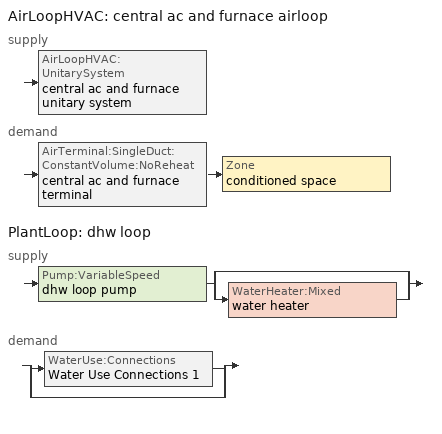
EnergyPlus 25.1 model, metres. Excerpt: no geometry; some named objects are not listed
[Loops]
AirLoopHVAC 'central ac and furnace airloop'
 supply: AirLoopHVAC:UnitarySystem 'central ac and furnace unitary system'
 demand: AirTerminal:SingleDuct:ConstantVolume:NoReheat 'central ac and furnace terminal' > Zone 'conditioned space'
PlantLoop 'dhw loop'
 supply: Pump:VariableSpeed 'dhw loop pump' > split
  | bypass
  | WaterHeater:Mixed 'water heater'
 demand: split
  | WaterUse:Connections 'Water Use Connections 1'
  | bypass
[AirLoopHVAC]
central ac and furnace airloop: Design return air flow fraction of supply air flow=1; Design supply air flow rate=0.456845
[AirLoopHVAC:UnitarySystem] Ancillary off cycle electric power=0; Ancillary on cycle electric power=0; Availability schedule=Always On Discrete; Control type=Load; Controlling zone or thermostat location=conditioned space; Dehumidification control type=None; Dx heating coil sizing ratio=1; Fan placement=BlowThrough; Heating supply air flow rate method=SupplyAirFlowRate; Latent load control=SensibleOnlyLoadControl; Maximum outdoor dry bulb temperature for supplemental heater operation=21; Maximum supply air temperature=48.8889; Minimum supply air temperature=2; No load supply air flow rate=0; No load supply air flow rate control set to low speed=Yes; No load supply air flow rate method=SupplyAirFlowRate; Use doas dx cooling coil=No
Name | Cooling coil | Cooling supply air flow rate | Cooling supply air flow rate method | Heating coil | Heating supply air flow rate | Supply air fan operating mode schedule | Supply fan
central ac and furnace unitary system | central ac and furnace clg coil | 0.23503 | SupplyAirFlowRate | central ac and furnace htg coil | 0.456845 | central ac and furnace auto fan schedule | central ac and furnace supply fan
unit heater unitary system |  |  | None | unit heater htg coil | 0.00141584 | unit heater auto fan schedule | unit heater supply fan
[AirTerminal:SingleDuct:ConstantVolume:NoReheat]
central ac and furnace terminal: Availability schedule=Always On Discrete; Maximum air flow rate=0.456845
[AvailabilityManager:Scheduled]
central ac and furnace airloop Availability Manager: Schedule=Always On Discrete
[Coil:Cooling:DX:SingleSpeed]
central ac and furnace clg coil: 2017 rated evaporator fan power per volume flow rate=773.3; 2023 rated evaporator fan power per volume flow rate=934.4; Availability schedule=Always On Discrete; Basin heater capacity=0; Basin heater setpoint temperature=2; Condenser type=AirCooled; Crankcase heater capacity=50; Energy input ratio function of flow fraction curve=Cool-EIR-fFF1; Energy input ratio function of temperature curve=Cool-EIR-fT1; Evaporative condenser air flow rate=Autosize; Evaporative condenser effectiveness=0.9; Evaporative condenser pump rated power consumption=Autosize; Gross rated cooling cop=3.501; Gross rated sensible heat ratio=0.759906; Gross rated total cooling capacity=4498.46; Latent capacity time constant=45; Maximum cycling rate=3; Maximum outdoor dry bulb temperature for crankcase heater operation=10; Minimum outdoor dry bulb temperature for compressor operation=-25; Nominal time for condensate removal to begin=1000; Part load fraction correlation curve=Cool-PLF-fPLR1; Rated air flow rate=0.231482; Ratio of initial moisture evaporation rate and steady state latent capacity=1.5; Total cooling capacity function of flow fraction curve=Cool-CAP-fFF1; Total cooling capacity function of temperature curve=Cool-CAP-fT1
[Coil:Heating:Fuel] Availability schedule=Always On Discrete; Fuel type=NaturalGas; Off cycle parasitic fuel load=0; On cycle parasitic electric load=0
Name | Burner efficiency | Nominal capacity
central ac and furnace htg coil | 0.9 | 15167
unit heater htg coil | 0.3 | 0.293071
[EnergyManagementSystem:Actuator]
Name | Actuated component control type | Actuated component type | Actuated component unique
fridge_schedule_act | Schedule Value | Schedule:Constant | fridge schedule
infil_flow_act | Air Exchange Flow Rate | Zone Infiltration | infil flow
mech_vent_house_fan_cfis_act | Electricity Rate | ElectricEquipment | mech vent house fan cfis
mech_vent_house_fan_latent_load_act | Power Level | OtherEquipment | mech vent house fan latent load
mech_vent_house_fan_sensible_load_act | Power Level | OtherEquipment | mech vent house fan sensible load
natural_vent_flow_act | Air Exchange Flow Rate | Zone Infiltration | natural vent flow
water_heater_ec_adj_act | Power Level | OtherEquipment | water heater energy adjustment1
whole_house_fan_act | Electricity Rate | ElectricEquipment | whole house fan
whole_house_fan_flow_act | Air Exchange Flow Rate | Zone Infiltration | whole house fan flow
whole_house_fan_mix_act | Air Exchange Flow Rate | ZoneMixing | whole house fan mix
[EnergyManagementSystem:GlobalVariable]
EnergyManagementSystem:GlobalVariable 1: central_ac_and_furnace_airloop_Fan_RTF
EnergyManagementSystem:GlobalVariable 2: infil_program_Qfan
EnergyManagementSystem:GlobalVariable 3: infil_program_Qinf
EnergyManagementSystem:GlobalVariable 4: natural_vent_program_Qnv
EnergyManagementSystem:GlobalVariable 5: natural_vent_program_Qwhf
[EnergyManagementSystem:InternalVariable]
central_ac_and_furnace_airloop_max_sup_fan_mfr: Internal data index key=central ac and furnace supply fan; Internal data type=Fan Maximum Mass Flow Rate
[EnergyManagementSystem:OutputVariable] Type of data in variable=Summed
Name | Ems program or subroutine | Ems variable | Units | Update frequency
Energy Management System Output Variable 1; Energy Management System Output Variable 45; loads_htg_tot_annual_outvar; loads_htg_tot_peakload_outvar | total_loads_program | loads_htg_tot | J | ZoneTimestep
Energy Management System Output Variable 2; Energy Management System Output Variable 46; loads_clg_tot_annual_outvar; loads_clg_tot_peakload_outvar | total_loads_program | loads_clg_tot | J | ZoneTimestep
Energy Management System Output Variable 3; htg_unmet_hours_annual_outvar | unmet_hours_program | htg_unmet_hours | hr | ZoneTimestep
Energy Management System Output Variable 4; clg_unmet_hours_annual_outvar | unmet_hours_program | clg_unmet_hours | hr | ZoneTimestep
Energy Management System Output Variable 5; loads_htg_roofs_annual_outvar | component_loads_program | loads_htg_roofs | J | ZoneTimestep
Energy Management System Output Variable 6; loads_htg_ceilings_annual_outvar | component_loads_program | loads_htg_ceilings | J | ZoneTimestep
Energy Management System Output Variable 7; loads_htg_walls_annual_outvar | component_loads_program | loads_htg_walls | J | ZoneTimestep
Energy Management System Output Variable 8; loads_htg_rim_joists_annual_outvar | component_loads_program | loads_htg_rim_joists | J | ZoneTimestep
Energy Management System Output Variable 9; loads_htg_foundation_walls_annual_outvar | component_loads_program | loads_htg_foundation_walls | J | ZoneTimestep
Energy Management System Output Variable 10; loads_htg_doors_annual_outvar | component_loads_program | loads_htg_doors | J | ZoneTimestep
Energy Management System Output Variable 11; loads_htg_windows_conduction_annual_outvar | component_loads_program | loads_htg_windows_conduction | J | ZoneTimestep
Energy Management System Output Variable 12; loads_htg_windows_solar_annual_outvar | component_loads_program | loads_htg_windows_solar | J | ZoneTimestep
Energy Management System Output Variable 13; loads_htg_skylights_conduction_annual_outvar | component_loads_program | loads_htg_skylights_conduction | J | ZoneTimestep
Energy Management System Output Variable 14; loads_htg_skylights_solar_annual_outvar | component_loads_program | loads_htg_skylights_solar | J | ZoneTimestep
Energy Management System Output Variable 15; loads_htg_floors_annual_outvar | component_loads_program | loads_htg_floors | J | ZoneTimestep
Energy Management System Output Variable 16; loads_htg_slabs_annual_outvar | component_loads_program | loads_htg_slabs | J | ZoneTimestep
Energy Management System Output Variable 17; loads_htg_internal_mass_annual_outvar | component_loads_program | loads_htg_internal_mass | J | ZoneTimestep
Energy Management System Output Variable 18; loads_htg_infil_annual_outvar | component_loads_program | loads_htg_infil | J | ZoneTimestep
Energy Management System Output Variable 19; loads_htg_natvent_annual_outvar | component_loads_program | loads_htg_natvent | J | ZoneTimestep
Energy Management System Output Variable 20; loads_htg_mechvent_annual_outvar | component_loads_program | loads_htg_mechvent | J | ZoneTimestep
Energy Management System Output Variable 21; loads_htg_whf_annual_outvar | component_loads_program | loads_htg_whf | J | ZoneTimestep
Energy Management System Output Variable 22; loads_htg_ducts_annual_outvar | component_loads_program | loads_htg_ducts | J | ZoneTimestep
Energy Management System Output Variable 23; loads_htg_intgains_annual_outvar | component_loads_program | loads_htg_intgains | J | ZoneTimestep
Energy Management System Output Variable 24; loads_htg_lighting_annual_outvar | component_loads_program | loads_htg_lighting | J | ZoneTimestep
Energy Management System Output Variable 25; loads_clg_roofs_annual_outvar | component_loads_program | loads_clg_roofs | J | ZoneTimestep
Energy Management System Output Variable 26; loads_clg_ceilings_annual_outvar | component_loads_program | loads_clg_ceilings | J | ZoneTimestep
Energy Management System Output Variable 27; loads_clg_walls_annual_outvar | component_loads_program | loads_clg_walls | J | ZoneTimestep
Energy Management System Output Variable 28; loads_clg_rim_joists_annual_outvar | component_loads_program | loads_clg_rim_joists | J | ZoneTimestep
Energy Management System Output Variable 29; loads_clg_foundation_walls_annual_outvar | component_loads_program | loads_clg_foundation_walls | J | ZoneTimestep
Energy Management System Output Variable 30; loads_clg_doors_annual_outvar | component_loads_program | loads_clg_doors | J | ZoneTimestep
Energy Management System Output Variable 31; loads_clg_windows_conduction_annual_outvar | component_loads_program | loads_clg_windows_conduction | J | ZoneTimestep
Energy Management System Output Variable 32; loads_clg_windows_solar_annual_outvar | component_loads_program | loads_clg_windows_solar | J | ZoneTimestep
Energy Management System Output Variable 33; loads_clg_skylights_conduction_annual_outvar | component_loads_program | loads_clg_skylights_conduction | J | ZoneTimestep
Energy Management System Output Variable 34; loads_clg_skylights_solar_annual_outvar | component_loads_program | loads_clg_skylights_solar | J | ZoneTimestep
Energy Management System Output Variable 35; loads_clg_floors_annual_outvar | component_loads_program | loads_clg_floors | J | ZoneTimestep
Energy Management System Output Variable 36; loads_clg_slabs_annual_outvar | component_loads_program | loads_clg_slabs | J | ZoneTimestep
Energy Management System Output Variable 37; loads_clg_internal_mass_annual_outvar | component_loads_program | loads_clg_internal_mass | J | ZoneTimestep
Energy Management System Output Variable 38; loads_clg_infil_annual_outvar | component_loads_program | loads_clg_infil | J | ZoneTimestep
Energy Management System Output Variable 39; loads_clg_natvent_annual_outvar | component_loads_program | loads_clg_natvent | J | ZoneTimestep
Energy Management System Output Variable 40; loads_clg_mechvent_annual_outvar | component_loads_program | loads_clg_mechvent | J | ZoneTimestep
Energy Management System Output Variable 41; loads_clg_whf_annual_outvar | component_loads_program | loads_clg_whf | J | ZoneTimestep
Energy Management System Output Variable 42; loads_clg_ducts_annual_outvar | component_loads_program | loads_clg_ducts | J | ZoneTimestep
Energy Management System Output Variable 43; loads_clg_intgains_annual_outvar | component_loads_program | loads_clg_intgains | J | ZoneTimestep
Energy Management System Output Variable 44; loads_clg_lighting_annual_outvar | component_loads_program | loads_clg_lighting | J | ZoneTimestep
central ac and furnace supply fan disaggregate clg | central_ac_and_furnace_supply_fan_disaggregate_program | central_ac_and_furnace_supply_fan_clg | J | SystemTimestep
central ac and furnace supply fan disaggregate htg primary | central_ac_and_furnace_supply_fan_disaggregate_program_1 | central_ac_and_furnace_supply_fan_primary_htg | J | SystemTimestep
unit heater supply fan disaggregate htg primary | unit_heater_supply_fan_disaggregate_program | unit_heater_supply_fan_primary_htg | J | SystemTimestep
[EnergyManagementSystem:Program]
central_ac_and_furnace_supply_fan_disaggregate_program: Set central_ac_and_furnace_supply_fan_clg = 0; If central_ac_and_furnace_clg_coil_s > 0; Set central_ac_and_furnace_supply_fan_clg = central_ac_and_furnace_supply_fan_s; EndIf
central_ac_and_furnace_supply_fan_disaggregate_program_1: Set central_ac_and_furnace_supply_fan_primary_htg = 0; If central_ac_and_furnace_htg_coil_s > 0; Set central_ac_and_furnace_supply_fan_primary_htg = central_ac_and_furnace_supply_fan_s_1; EndIf
component_loads_program: Set loads_htg_walls = 0; Set loads_htg_rim_joists = 0; Set loads_htg_foundation_walls = 0; Set loads_htg_floors = 0; Set loads_htg_slabs = 0; Set loads_htg_ceilings = 0; Set loads_htg_roofs = 0; Set loads_htg_windows_conduction = 0; Set loads_htg_windows_solar = 0; Set loads_htg_doors = 0; Set loads_htg_skylights_conduction = 0; Set loads_htg_skylights_solar = 0; Set loads_htg_internal_mass = 0; Set loads_htg_intgains = 0; Set loads_htg_lighting = 0; Set loads_htg_infil = 0; Set loads_htg_mechvent = 0; Set loads_htg_natvent = 0; Set loads_htg_whf = 0; Set loads_htg_ducts = 0; Set loads_clg_walls = 0; Set loads_clg_rim_joists = 0; Set loads_clg_foundation_walls = 0; Set loads_clg_floors = 0; Set loads_clg_slabs = 0; Set loads_clg_ceilings = 0; Set loads_clg_roofs = 0; Set loads_clg_windows_conduction = 0; Set loads_clg_windows_solar = 0; Set loads_clg_doors = 0; Set loads_clg_skylights_conduction = 0; Set loads_clg_skylights_solar = 0; Set loads_clg_internal_mass = 0; Set loads_clg_intgains = 0; Set loads_clg_lighting = 0; Set loads_clg_infil = 0; Set loads_clg_mechvent = 0; Set loads_clg_natvent = 0; Set loads_clg_whf = 0; Set loads_clg_ducts = 0; Set hr_walls = 0; Set hr_walls = hr_walls + s_conv_14 + s_ig_14 + s_sol_14 + s_lgt_14 + s_surf_14; Set hr_walls = hr_walls + s_conv_15 + s_ig_15 + s_sol_15 + s_lgt_15 + s_surf_15; Set hr_walls = hr_walls + s_conv_16 + s_ig_16 + s_sol_16 + s_lgt_16 + s_surf_16; Set hr_walls = hr_walls + s_conv_17 + s_ig_17 + s_sol_17 + s_lgt_17 + s_surf_17; Set hr_walls = hr_walls + s_conv_18 + s_ig_18 + s_sol_18 + s_lgt_18 + s_surf_18; Set hr_walls = hr_walls + s_conv_19 + s_ig_19 + s_sol_19 + s_lgt_19 + s_surf_19; Set hr_walls = hr_walls + s_conv_20 + s_ig_20 + s_sol_20 + s_lgt_20 + s_surf_20; Set hr_walls = hr_walls + s_conv_21 + s_ig_21 + s_sol_21 + s_lgt_21 + s_surf_21; Set hr_walls = hr_walls + s_conv_22 + s_ig_22 + s_sol_22 + s_lgt_22 + s_surf_22; Set hr_walls = hr_walls + s_conv_23 + s_ig_23 + s_sol_23 + s_lgt_23 + s_surf_23; Set hr_walls = hr_walls + s_conv_24 + s_ig_24 + s_sol_24 + s_lgt_24 + s_surf_24; Set hr_walls = hr_walls + s_conv_25 + s_ig_25 + s_sol_25 + s_lgt_25 + s_surf_25; Set hr_rim_joists = 0; Set hr_rim_joists = hr_rim_joists + s_conv_5 + s_ig_5 + s_sol_5 + s_lgt_5 + s_surf_5; Set hr_rim_joists = hr_rim_joists + s_conv_6 + s_ig_6 + s_sol_6 + s_lgt_6 + s_surf_6; Set hr_rim_joists = hr_rim_joists + s_conv_7 + s_ig_7 + s_sol_7 + s_lgt_7 + s_surf_7; Set hr_rim_joists = hr_rim_joists + s_conv_8 + s_ig_8 + s_sol_8 + s_lgt_8 + s_surf_8; Set hr_rim_joists = hr_rim_joists + s_conv_9 + s_ig_9 + s_sol_9 + s_lgt_9 + s_surf_9; Set hr_rim_joists = hr_rim_joists + s_conv_10 + s_ig_10 + s_sol_10 + s_lgt_10 + s_surf_10; Set hr_rim_joists = hr_rim_joists + s_conv_11 + s_ig_11 + s_sol_11 + s_lgt_11 + s_surf_11; Set hr_rim_joists = hr_rim_joists + s_conv_12 + s_ig_12 + s_sol_12 + s_lgt_12 + s_surf_12; Set hr_foundation_walls = 0; Set hr_foundation_walls = hr_foundation_walls + s_conv_2 + s_ig_2 + s_sol_2 + s_lgt_2 + s_surf_2; Set hr_floors = 0; Set hr_floors = hr_floors + s_conv + s_ig + s_sol + s_lgt + s_surf; Set hr_slabs = 0; Set hr_slabs = hr_slabs + s_conv_13 + s_ig_13 + s_sol_13 + s_lgt_13 + s_surf_13; Set hr_ceilings = 0; Set hr_ceilings = hr_ceilings + s_conv_1 + s_ig_1 + s_sol_1 + s_lgt_1 + s_surf_1; Set hr_roofs = 0; Set hr_windows_conduction = 0; Set hr_windows_conduction = hr_windows_conduction + ss_conv_2; Set hr_windows_conduction = hr_windows_conduction + ss_ig_2; Set hr_windows_conduction = hr_windows_conduction + ss_surf_2; Set hr_windows_conduction = hr_windows_conduction + ss_conv_3; Set hr_windows_conduction = hr_windows_conduction + ss_ig_3; Set hr_windows_conduction = hr_windows_conduction + ss_surf_3; Set hr_windows_conduction = hr_windows_conduction + ss_conv_4; Set hr_windows_conduction = hr_windows_conduction + ss_ig_4; Set hr_windows_conduction = hr_windows_conduction + ss_surf_4; Set hr_windows_conduction = hr_windows_conduction + ss_conv_5; Set hr_windows_conduction = hr_windows_conduction + ss_ig_5; Set hr_windows_conduction = hr_windows_conduction + ss_surf_5; Set hr_windows_conduction = hr_windows_conduction + ss_conv_6; Set hr_windows_conduction = hr_windows_conduction + ss_ig_6; Set hr_windows_conduction = hr_windows_conduction + ss_surf_6; Set hr_windows_conduction = hr_windows_conduction + ss_conv_7; Set hr_windows_conduction = hr_windows_conduction + ss_ig_7; Set hr_windows_conduction = hr_windows_conduction + ss_surf_7; Set hr_windows_conduction = hr_windows_conduction + ss_conv_8; Set hr_windows_conduction = hr_windows_conduction + ss_ig_8; Set hr_windows_conduction = hr_windows_conduction + ss_surf_8; Set hr_windows_conduction = hr_windows_conduction + ss_conv_9; Set hr_windows_conduction = hr_windows_conduction + ss_ig_9; Set hr_windows_conduction = hr_windows_conduction + ss_surf_9; Set hr_windows_conduction = hr_windows_conduction + ss_conv_10; Set hr_windows_conduction = hr_windows_conduction + ss_ig_10; Set hr_windows_conduction = hr_windows_conduction + ss_surf_10; Set hr_windows_conduction = hr_windows_conduction + ss_conv_11; Set hr_windows_conduction = hr_windows_conduction + ss_ig_11; Set hr_windows_conduction = hr_windows_conduction + ss_surf_11; Set hr_windows_conduction = hr_windows_conduction + ss_conv_12; Set hr_windows_conduction = hr_windows_conduction + ss_ig_12; Set hr_windows_conduction = hr_windows_conduction + ss_surf_12; Set hr_windows_solar = 0; Set hr_windows_solar = hr_windows_solar - ss_trans_in * ZoneTimestep * 3600 + ss_back_out * ZoneTimestep * 3600 + ss_trans_out * ZoneTimestep * 3600; Set hr_windows_solar = hr_windows_solar - ss_trans_in_1 * ZoneTimestep * 3600 + ss_back_out_1 * ZoneTimestep * 3600 + ss_trans_out_1 * ZoneTimestep * 3600; Set hr_windows_solar = hr_windows_solar - ss_trans_in_2 * ZoneTimestep * 3600 + ss_back_out_2 * ZoneTimestep * 3600 + ss_trans_out_2 * ZoneTimestep * 3600; Set hr_windows_solar = hr_windows_solar - ss_trans_in_3 * ZoneTimestep * 3600 + ss_back_out_3 * ZoneTimestep * 3600 + ss_trans_out_3 * ZoneTimestep * 3600; Set hr_windows_solar = hr_windows_solar - ss_trans_in_4 * ZoneTimestep * 3600 + ss_back_out_4 * ZoneTimestep * 3600 + ss_trans_out_4 * ZoneTimestep * 3600; Set hr_windows_solar = hr_windows_solar - ss_trans_in_5 * ZoneTimestep * 3600 + ss_back_out_5 * ZoneTimestep * 3600 + ss_trans_out_5 * ZoneTimestep * 3600; Set hr_windows_solar = hr_windows_solar - ss_trans_in_6 * ZoneTimestep * 3600 + ss_back_out_6 * ZoneTimestep * 3600 + ss_trans_out_6 * ZoneTimestep * 3600; Set hr_windows_solar = hr_windows_solar - ss_trans_in_7 * ZoneTimestep * 3600 + ss_back_out_7 * ZoneTimestep * 3600 + ss_trans_out_7 * ZoneTimestep * 3600; Set hr_windows_solar = hr_windows_solar - ss_trans_in_8 * ZoneTimestep * 3600 + ss_back_out_8 * ZoneTimestep * 3600 + ss_trans_out_8 * ZoneTimestep * 3600; Set hr_windows_solar = hr_windows_solar - ss_trans_in_9 * ZoneTimestep * 3600 + ss_back_out_9 * ZoneTimestep * 3600 + ss_trans_out_9 * ZoneTimestep * 3600; Set hr_windows_solar = hr_windows_solar - ss_trans_in_10 * ZoneTimestep * 3600 + ss_back_out_10 * ZoneTimestep * 3600 + ss_trans_out_10 * ZoneTimestep * 3600; Set hr_doors = 0; Set hr_doors = hr_doors + ss_sol; Set hr_doors = hr_doors + ss_lgt; Set hr_doors = hr_doors + ss_conv; Set hr_doors = hr_doors + ss_ig; Set hr_doors = hr_doors + ss_surf; Set hr_doors = hr_doors + ss_sol_1; Set hr_doors = hr_doors + ss_lgt_1; Set hr_doors = hr_doors + ss_conv_1; Set hr_doors = hr_doors + ss_ig_1; Set hr_doors = hr_doors + ss_surf_1; Set hr_skylights_conduction = 0; Set hr_skylights_solar = 0; Set hr_internal_mass = 0; Set hr_internal_mass = hr_internal_mass + s_conv_3 + s_ig_3 + s_sol_3 + s_lgt_3 + s_surf_3; Set hr_internal_mass = hr_internal_mass + s_conv_4 + s_ig_4 + s_sol_4 + s_lgt_4 + s_surf_4; Set hr_internal_mass = hr_internal_mass + im_conv + im_ig + im_sol + im_lgt + im_surf; Set hr_internal_mass = hr_internal_mass + im_conv_1 + im_ig_1 + im_sol_1 + im_lgt_1 + im_surf_1; Set hr_intgains = 0; Set hr_intgains = hr_intgains - ig_ee_conv - ig_ee_rad - ig_ee_conv_1 - ig_ee_rad_1 - ig_ee_conv_2 - ig_ee_rad_2 - ig_ee_conv_3 - ig_ee_rad_3 - ig_ee_conv_4 - ig_ee_rad_4 - ig_ee_conv_5 - ig_ee_rad_5 - ig_ee_conv_6 - ig_ee_rad_6 - ig_oe_conv - ig_oe_rad - ig_oe_conv_1 - ig_oe_rad_1 - ig_oe_conv_2 - ig_oe_rad_2 - ig_oe_conv_3 - ig_oe_rad_3 - ig_oe_conv_4 - ig_oe_rad_4 - ig_ppl_conv - ig_ppl_rad; Set hr_lighting = 0; Set hr_lighting = hr_lighting - ig_lgt_conv - ig_lgt_rad - ig_lgt_vis; Set hr_infil = 0; Set hr_infil = hr_infil - airflow_gain + airflow_loss; Set hr_natvent = 0; Set hr_natvent = hr_natvent - airflow_gain_1 + airflow_loss_1; Set hr_whf = 0; Set hr_whf = hr_whf - airflow_gain_2 + airflow_loss_2; Set hr_mechvent = 0; Set hr_mechvent = hr_mechvent - mv_conv - mv_rad - mv_conv_1 - mv_rad_1 - mv_conv_2 - mv_rad_2 - mv_conv_3 - mv_rad_3 - mv_conv_4 - mv_rad_4 - mv_conv_5 - mv_rad_5 - mv_conv_6 - mv_rad_6 - mv_conv_7 - mv_rad_7; Set hr_ducts = 0; Set hr_intgains = hr_intgains + dhw_loss * (0.64*(1-dhw_rtf) + 1.0*dhw_rtf); Set htg_mode = 0; Set clg_mode = 0; If (htg_load_cond > 0); Set htg_mode = 1.0; ElseIf (clg_load_cond > 0); Set clg_mode = 1.0; Else; Set htg_season = 0; Set clg_season = 0; If ((DayOfYear >= 1) && (DayOfYear <= 365)); Set clg_season = 1; EndIf; If ((DayOfYear >= 1) && (DayOfYear <= 365)); Set htg_season = 1; EndIf; If ((airflow_gain_1 <> 0) || (airflow_loss_1 <> 0)) && (clg_season == 1); Set clg_mode = 1.0; ElseIf ((airflow_gain_2 <> 0) || (airflow_loss_2 <> 0)) && (clg_season == 1); Set clg_mode = 1.0; Else; Set Tmid_setpoint = (htg_sp_s_1 + clg_sp_s_1) / 2; If (tin_s_1 > Tmid_setpoint) && (clg_season == 1); Set clg_mode = 1.0; ElseIf (tin_s_1 < Tmid_setpoint) && (htg_season == 1); Set htg_mode = 1.0; EndIf; EndIf; EndIf; Set loads_htg_walls = loads_htg_walls + (hr_walls * htg_mode * 1); Set loads_htg_rim_joists = loads_htg_rim_joists + (hr_rim_joists * htg_mode * 1); Set loads_htg_foundation_walls = loads_htg_foundation_walls + (hr_foundation_walls * htg_mode * 1); Set loads_htg_floors = loads_htg_floors + (hr_floors * htg_mode * 1); Set loads_htg_slabs = loads_htg_slabs + (hr_slabs * htg_mode * 1); Set loads_htg_ceilings = loads_htg_ceilings + (hr_ceilings * htg_mode * 1); Set loads_htg_roofs = loads_htg_roofs + (hr_roofs * htg_mode * 1); Set loads_htg_windows_conduction = loads_htg_windows_conduction + (hr_windows_conduction * htg_mode * 1); Set loads_htg_windows_solar = loads_htg_windows_solar + (hr_windows_solar * htg_mode * 1); Set loads_htg_doors = loads_htg_doors + (hr_doors * htg_mode * 1); Set loads_htg_skylights_conduction = loads_htg_skylights_conduction + (hr_skylights_conduction * htg_mode * 1); Set loads_htg_skylights_solar = loads_htg_skylights_solar + (hr_skylights_solar * htg_mode * 1); Set loads_htg_internal_mass = loads_htg_internal_mass + (hr_internal_mass * htg_mode * 1); Set loads_htg_intgains = loads_htg_intgains + (hr_intgains * htg_mode * 1); Set loads_htg_lighting = loads_htg_lighting + (hr_lighting * htg_mode * 1); Set loads_htg_infil = loads_htg_infil + (hr_infil * htg_mode * 1); Set loads_htg_mechvent = loads_htg_mechvent + (hr_mechvent * htg_mode * 1); Set loads_htg_natvent = loads_htg_natvent + (hr_natvent * htg_mode * 1); Set loads_htg_whf = loads_htg_whf + (hr_whf * htg_mode * 1); Set loads_htg_ducts = loads_htg_ducts + (hr_ducts * htg_mode * 1); Set loads_clg_walls = loads_clg_walls + (-hr_walls * clg_mode * 1); Set loads_clg_rim_joists = loads_clg_rim_joists + (-hr_rim_joists * clg_mode * 1); Set loads_clg_foundation_walls = loads_clg_foundation_walls + (-hr_foundation_walls * clg_mode * 1); Set loads_clg_floors = loads_clg_floors + (-hr_floors * clg_mode * 1); Set loads_clg_slabs = loads_clg_slabs + (-hr_slabs * clg_mode * 1); Set loads_clg_ceilings = loads_clg_ceilings + (-hr_ceilings * clg_mode * 1); Set loads_clg_roofs = loads_clg_roofs + (-hr_roofs * clg_mode * 1); Set loads_clg_windows_conduction = loads_clg_windows_conduction + (-hr_windows_conduction * clg_mode * 1); Set loads_clg_windows_solar = loads_clg_windows_solar + (-hr_windows_solar * clg_mode * 1); Set loads_clg_doors = loads_clg_doors + (-hr_doors * clg_mode * 1); Set loads_clg_skylights_conduction = loads_clg_skylights_conduction + (-hr_skylights_conduction * clg_mode * 1); Set loads_clg_skylights_solar = loads_clg_skylights_solar + (-hr_skylights_solar * clg_mode * 1); Set loads_clg_internal_mass = loads_clg_internal_mass + (-hr_internal_mass * clg_mode * 1); Set loads_clg_intgains = loads_clg_intgains + (-hr_intgains * clg_mode * 1); Set loads_clg_lighting = loads_clg_lighting + (-hr_lighting * clg_mode * 1); Set loads_clg_infil = loads_clg_infil + (-hr_infil * clg_mode * 1); Set loads_clg_mechvent = loads_clg_mechvent + (-hr_mechvent * clg_mode * 1); Set loads_clg_natvent = loads_clg_natvent + (-hr_natvent * clg_mode * 1); Set loads_clg_whf = loads_clg_whf + (-hr_whf * clg_mode * 1); Set loads_clg_ducts = loads_clg_ducts + (-hr_ducts * clg_mode * 1)
fridge_schedule_program: Set Tin = fridge_tin_s*(9.0/5.0)+32.0; Set fridge_schedule_act = 0; If (Hour == 0); Set fridge_schedule_act = (-0.487+0.019*Tin); ElseIf (Hour == 1); Set fridge_schedule_act = (-0.34+0.016*Tin); ElseIf (Hour == 2); Set fridge_schedule_act = (-0.37+0.017*Tin); ElseIf (Hour == 3); Set fridge_schedule_act = (-0.361+0.016*Tin); ElseIf (Hour == 4); Set fridge_schedule_act = (-0.515+0.018*Tin); ElseIf (Hour == 5); Set fridge_schedule_act = (-0.684+0.021*Tin); ElseIf (Hour == 6); Set fridge_schedule_act = (-0.471+0.019*Tin); ElseIf (Hour == 7); Set fridge_schedule_act = (-0.159+0.015*Tin); ElseIf (Hour == 8); Set fridge_schedule_act = (-0.079+0.015*Tin); ElseIf (Hour == 9); Set fridge_schedule_act = (-0.417+0.019*Tin); ElseIf (Hour == 10); Set fridge_schedule_act = (-0.411+0.018*Tin); ElseIf (Hour == 11); Set fridge_schedule_act = (-0.386+0.018*Tin); ElseIf (Hour == 12); Set fridge_schedule_act = (-0.24+0.016*Tin); ElseIf (Hour == 13); Set fridge_schedule_act = (-0.314+0.017*Tin); ElseIf (Hour == 14); Set fridge_schedule_act = (-0.16+0.015*Tin); ElseIf (Hour == 15); Set fridge_schedule_act = (-0.121+0.015*Tin); ElseIf (Hour == 16); Set fridge_schedule_act = (-0.469+0.02*Tin); ElseIf (Hour == 17); Set fridge_schedule_act = (-0.412+0.02*Tin); ElseIf (Hour == 18); Set fridge_schedule_act = (-0.091+0.017*Tin); ElseIf (Hour == 19); Set fridge_schedule_act = (0.077+0.014*Tin); ElseIf (Hour == 20); Set fridge_schedule_act = (-0.118+0.016*Tin); ElseIf (Hour == 21); Set fridge_schedule_act = (-0.247+0.017*Tin); ElseIf (Hour == 22); Set fridge_schedule_act = (-0.445+0.019*Tin); ElseIf (Hour == 23); Set fridge_schedule_act = (-0.544+0.02*Tin); EndIf
infil_program: Set p_m = 0.14; Set p_s = 0.22; Set s_m = 270; Set s_s = 370; Set z_m = 9.99744; Set z_s = 5.616846586225272; Set f_t = (((s_m/z_m)^p_m)*((z_s/s_s)^p_s)); Set Tdiff = tin_s-tout_s; Set dT = @Abs Tdiff; Set c = 0.0744; Set Cs = 0.1031; Set Cw = 0.1482; Set n = 0.65; Set sft = (f_t*0.54); Set temp1 = ((c*Cw)*((sft*site_vw_s)^(2*n)))^2; Set Qinf = (((c*Cs*(dT^n))^2)+temp1)^0.5; Set Qinf = (@Max Qinf 0); Set mech_vent_house_fan_sensible_load_act = 0.0; Set mech_vent_house_fan_latent_load_act = 0.0; Set OASupInPb = out_pb_s; Set OASupInTemp = tout_s; Set OASupInW = out_wt_s; Set OASupRho = (@RhoAirFnPbTdbW OASupInPb OASupInTemp OASupInW); Set OASupCp = (@CpAirFnW OASupInW); Set OASupInEnth = (@HFnTdbW OASupInTemp OASupInW); Set ZoneTemp = tin_s; Set ZoneW = win_s; Set ZoneCp = (@CpAirFnW ZoneW); Set ZoneAirEnth = (@HFnTdbW ZoneTemp ZoneW); Set mech_vent_house_fan_cfis_act = 0.0; Set QWHV_cfis_sup = 0.0; Set QWHV_cfis_suppl_sup = 0.0; Set QWHV_cfis_suppl_exh = 0.0; Set Qrange = 0; Set Qrange = Qrange + 0.075 * mech_vent_range_fan_0_sch_s; Set Qbath = 0; Set Qbath = Qbath + 0.066 * mech_vent_bath_fan_0_sch_s; Set Qbath = Qbath + 0.066 * mech_vent_bath_fan_1_sch_s; Set Qbath = Qbath + 0.066 * mech_vent_bath_fan_2_sch_s; Set Qdryer = 0; Set Qdryer = Qdryer + 0.00308 * clothes_dryer_exhaust_0_sch_s; Set QWHV_sup = 0.0; Set QWHV_exh = 0.0; Set Qsupply = QWHV_sup + QWHV_cfis_sup + QWHV_cfis_suppl_sup; Set Qexhaust = Qrange + Qbath + Qdryer + QWHV_exh + QWHV_cfis_suppl_exh; Set Qfan = (@Max Qexhaust Qsupply); Set Qducts = 0; If Qducts < 0; Set Qsupply = Qsupply - Qducts; Else; Set Qexhaust = Qexhaust + Qducts; EndIf; Set Qfan_with_ducts = (@Max Qexhaust Qsupply); Set Qimb = (@Abs (Qsupply - Qexhaust)); If Qinf + Qimb > 0; Set Qtot = Qfan_with_ducts + (Qinf^2) / (Qinf + Qimb); Else; Set Qtot = Qfan_with_ducts; EndIf; Set Qinf_adj = Qtot - Qfan; Set infil_flow_act = Qinf_adj; Set infil_program_Qinf = Qinf_adj; Set infil_program_Qfan = Qfan; Set Qload = Qfan; Set Effectiveness_Sens = 0.0; Set Effectiveness_Lat = 0.0; Set Fan_MFR = Qload * OASupRho; Set ZoneInEnth = OASupInEnth; Set ZoneInTemp = OASupInTemp; Set FanTotalToCond = Fan_MFR * (ZoneInEnth - ZoneAirEnth); Set FanSensToCond = Fan_MFR * ZoneCp * (ZoneInTemp - ZoneTemp); Set FanLatToCond = FanTotalToCond - FanSensToCond; Set mech_vent_house_fan_sensible_load_act = mech_vent_house_fan_sensible_load_act + FanSensToCond; Set mech_vent_house_fan_latent_load_act = mech_vent_house_fan_latent_load_act + FanLatToCond
natural_vent_program: Set Tin = tin_s; Set Tout = tout_s; Set Wout = out_wt_s; Set Pbar = out_pb_s; Set Phiout = (@RhFnTdbWPb Tout Wout Pbar); Set MaxHR = 0.0115; Set Tnvsp = (htg_sp_s + clg_sp_s) / 2; Set NVavail = natural_vent_s; Set ClgSsnAvail = cool_season; Set Qnv = 0; Set Qwhf = 0; Set whole_house_fan_mix_act = 0; Set whole_house_fan_act = 0; If ((Wout < MaxHR) && (Tin > Tout) && (Tin > Tnvsp) && (ClgSsnAvail > 0)); Set WHF_Flow = 0; Set Adj = (Tin-Tnvsp)/(Tin-Tout); Set Adj = (@Min Adj 1); Set Adj = (@Max Adj 0); If (WHF_Flow > 0); Set Qwhf = WHF_Flow*Adj; Set whole_house_fan_mix_act = WHF_Flow*Adj; Set WHF_W = 0; Set whole_house_fan_act = WHF_W*Adj; ElseIf (NVavail > 0); Set NVArea = 0.0; Set Cs = 0.00020659067550083144; Set Cw = 3.364739784447439e-05; Set Tdiff = Tin-Tout; Set dT = (@Abs Tdiff); Set Vwind = site_vw_s; Set SGNV = NVArea*Adj*((((Cs*dT)+(Cw*(Vwind^2)))^0.5)/1000); Set MaxNV = 4.217778568296961; Set Qnv = (@Min SGNV MaxNV); EndIf; EndIf; Set natural_vent_flow_act = Qnv; Set whole_house_fan_flow_act = Qwhf; Set natural_vent_program_Qnv = Qnv; Set natural_vent_program_Qwhf = Qwhf
total_airflows_program: Set total_infil_flow_rate = 0; Set total_mechvent_flow_rate = 0; Set total_natvent_flow_rate = 0; Set total_whf_flow_rate = 0; Set total_infil_flow_rate = total_infil_flow_rate + (infil_program_Qinf * 1); Set total_mechvent_flow_rate = total_mechvent_flow_rate + (infil_program_Qfan * 1); Set total_natvent_flow_rate = total_natvent_flow_rate + (natural_vent_program_Qnv * 1); Set total_whf_flow_rate = total_whf_flow_rate + (natural_vent_program_Qwhf * 1)
total_loads_program: Set loads_htg_tot = 0; Set loads_clg_tot = 0; If htg_load_cond > 0; Set loads_htg_tot = loads_htg_tot + (htg_load_cond - clg_load_cond) * 1.0; EndIf; Set loads_htg_tot = (@Max loads_htg_tot 0); If clg_load_cond > 0; Set loads_clg_tot = loads_clg_tot + (clg_load_cond - htg_load_cond) * 1.0; EndIf; Set loads_clg_tot = (@Max loads_clg_tot 0)
unit_heater_supply_fan_disaggregate_program: Set unit_heater_supply_fan_primary_htg = 0; If unit_heater_htg_coil_s > 0; Set unit_heater_supply_fan_primary_htg = unit_heater_supply_fan_s; EndIf
unmet_hours_program: Set htg_unmet_hours = 0; Set clg_unmet_hours = 0; Set unit_htg_unmet_hours = 0; If ((DayOfYear >= 1) && (DayOfYear <= 365)); Set unit_htg_unmet_hours = unit_htg_unmet_hours + conditioned_space_htg_unmet_s; If unit_htg_unmet_hours > htg_unmet_hours; Set htg_unmet_hours = unit_htg_unmet_hours; EndIf; EndIf; Set unit_clg_unmet_hours = 0; If ((DayOfYear >= 1) && (DayOfYear <= 365)); Set unit_clg_unmet_hours = unit_clg_unmet_hours + conditioned_space_clg_unmet_s; If unit_clg_unmet_hours > clg_unmet_hours; Set clg_unmet_hours = unit_clg_unmet_hours; EndIf; EndIf
water_heater_EC_adj: If WarmupFlag == 0; Set dhw_e_cons = water_heater_energy + water_heater_on_cycle_parasitic + water_heater_off_cycle_parasitic; Set water_heater_ec_adj_act = 0.0 * dhw_e_cons / 1; EndIf
[EnergyManagementSystem:ProgramCallingManager]
central_ac_and_furnace_supply_fan_disaggregate_program_calling_manager: EndOfSystemTimestepBeforeHVACReporting; central_ac_and_furnace_supply_fan_disaggregate_program
central_ac_and_furnace_supply_fan_disaggregate_program_calling_manager 1: EndOfSystemTimestepBeforeHVACReporting; central_ac_and_furnace_supply_fan_disaggregate_program_1
component_loads_program_calling_manager: EndOfZoneTimestepAfterZoneReporting; component_loads_program
fridge_schedule_program_calling_manager: BeginZoneTimestepAfterInitHeatBalance; fridge_schedule_program
infil_program_calling_manager: BeginZoneTimestepAfterInitHeatBalance; infil_program
natural_vent_program_calling_manager: BeginZoneTimestepAfterInitHeatBalance; natural_vent_program
total_airflows_program_calling_manager: EndOfZoneTimestepAfterZoneReporting; total_airflows_program
total_loads_program_calling_manager: EndOfZoneTimestepAfterZoneReporting; total_loads_program
unit_heater_supply_fan_disaggregate_program_calling_manager: EndOfSystemTimestepBeforeHVACReporting; unit_heater_supply_fan_disaggregate_program
unmet_hours_program_calling_manager: EndOfZoneTimestepBeforeZoneReporting; unmet_hours_program
water_heater_EC_adj_ProgramManager: EndOfSystemTimestepBeforeHVACReporting; water_heater_EC_adj
[EnergyManagementSystem:Sensor]
Name | Output variable or output meter index key | Output variable or output meter
airflow_gain | infil flow | Infiltration Sensible Heat Gain Energy
airflow_gain_1 | natural vent flow | Infiltration Sensible Heat Gain Energy
airflow_gain_2 | whole house fan flow | Infiltration Sensible Heat Gain Energy
airflow_loss | infil flow | Infiltration Sensible Heat Loss Energy
airflow_loss_1 | natural vent flow | Infiltration Sensible Heat Loss Energy
airflow_loss_2 | whole house fan flow | Infiltration Sensible Heat Loss Energy
central_ac_and_furnace_airloop_Fan_RTF_s | central ac and furnace supply fan | Fan Runtime Fraction Speed 1
central_ac_and_furnace_airloop_Fan_RTF_s_1 | central ac and furnace supply fan | Fan Runtime Fraction Speed 2
central_ac_and_furnace_clg_coil_s | central ac and furnace clg coil | Cooling Coil Total Cooling Energy
central_ac_and_furnace_htg_coil_s | central ac and furnace htg coil | Heating Coil Heating Energy
central_ac_and_furnace_supply_fan_s; central_ac_and_furnace_supply_fan_s_1 | central ac and furnace supply fan | Fan Electricity Energy
clg_load_cond |  | Cooling:EnergyTransfer:Zone:CONDITIONED SPACE
clg_sp_s; clg_sp_s_1 | cooling setpoint | Schedule Value
clothes_dryer_exhaust_0_sch_s | clothes dryer exhaust 0 schedule | Schedule Value
conditioned_space_clg_unmet_s | conditioned space | Zone Cooling Setpoint Not Met Time
conditioned_space_htg_unmet_s | conditioned space | Zone Heating Setpoint Not Met Time
cool_season | cooling season schedule | Schedule Value
dhw_loss | water heater | Water Heater Heat Loss Energy
dhw_rtf | water heater | Water Heater Runtime Fraction
fridge_tin_s; tin_s; tin_s_1 | conditioned space | Zone Mean Air Temperature
htg_load_cond |  | Heating:EnergyTransfer:Zone:CONDITIONED SPACE
htg_sp_s; htg_sp_s_1 | heating setpoint | Schedule Value
ig_ee_conv | clothes dryer | Electric Equipment Convective Heating Energy
ig_ee_conv_1 | clothes washer | Electric Equipment Convective Heating Energy
ig_ee_conv_2 | cooking range | Electric Equipment Convective Heating Energy
ig_ee_conv_3 | dishwasher | Electric Equipment Convective Heating Energy
ig_ee_conv_4 | fridge | Electric Equipment Convective Heating Energy
ig_ee_conv_5 | misc plug loads | Electric Equipment Convective Heating Energy
ig_ee_conv_6 | whole house fan | Electric Equipment Convective Heating Energy
ig_ee_rad | clothes dryer | Electric Equipment Radiant Heating Energy
ig_ee_rad_1 | clothes washer | Electric Equipment Radiant Heating Energy
ig_ee_rad_2 | cooking range | Electric Equipment Radiant Heating Energy
ig_ee_rad_3 | dishwasher | Electric Equipment Radiant Heating Energy
ig_ee_rad_4 | fridge | Electric Equipment Radiant Heating Energy
ig_ee_rad_5 | misc plug loads | Electric Equipment Radiant Heating Energy
ig_ee_rad_6 | whole house fan | Electric Equipment Radiant Heating Energy
ig_lgt_conv | interior lighting | Lights Convective Heating Energy
ig_lgt_rad | interior lighting | Lights Radiant Heating Energy
ig_lgt_vis | interior lighting | Lights Visible Radiation Heating Energy
ig_oe_conv | clothes dryer 1 | Other Equipment Convective Heating Energy
ig_oe_conv_1 | cooking range 1 | Other Equipment Convective Heating Energy
ig_oe_conv_2 | general water use latent | Other Equipment Convective Heating Energy
ig_oe_conv_3 | general water use sensible | Other Equipment Convective Heating Energy
ig_oe_conv_4 | water heater energy adjustment1 | Other Equipment Convective Heating Energy
ig_oe_rad | clothes dryer 1 | Other Equipment Radiant Heating Energy
ig_oe_rad_1 | cooking range 1 | Other Equipment Radiant Heating Energy
ig_oe_rad_2 | general water use latent | Other Equipment Radiant Heating Energy
ig_oe_rad_3 | general water use sensible | Other Equipment Radiant Heating Energy
ig_oe_rad_4 | water heater energy adjustment1 | Other Equipment Radiant Heating Energy
ig_ppl_conv | occupants | People Convective Heating Energy
ig_ppl_rad | occupants | People Radiant Heating Energy
im_conv | furniture mass conditioned space 1 | Surface Inside Face Convection Heat Gain Energy
im_conv_1 | partition wall mass | Surface Inside Face Convection Heat Gain Energy
im_ig | furniture mass conditioned space 1 | Surface Inside Face Internal Gains Radiation Heat Gain Energy
im_ig_1 | partition wall mass | Surface Inside Face Internal Gains Radiation Heat Gain Energy
im_lgt | furniture mass conditioned space 1 | Surface Inside Face Lights Radiation Heat Gain Energy
im_lgt_1 | partition wall mass | Surface Inside Face Lights Radiation Heat Gain Energy
im_sol | furniture mass conditioned space 1 | Surface Inside Face Solar Radiation Heat Gain Energy
im_sol_1 | partition wall mass | Surface Inside Face Solar Radiation Heat Gain Energy
im_surf | furniture mass conditioned space 1 | Surface Inside Face Net Surface Thermal Radiation Heat Gain Energy
im_surf_1 | partition wall mass | Surface Inside Face Net Surface Thermal Radiation Heat Gain Energy
mech_vent_bath_fan_0_sch_s | mech vent bath fan 0 schedule | Schedule Value
mech_vent_bath_fan_1_sch_s | mech vent bath fan 1 schedule | Schedule Value
mech_vent_bath_fan_2_sch_s | mech vent bath fan 2 schedule | Schedule Value
mech_vent_range_fan_0_sch_s | mech vent range fan 0 schedule | Schedule Value
mv_conv | mech vent bath fan 0 | Electric Equipment Convective Heating Energy
mv_conv_1 | mech vent bath fan 1 | Electric Equipment Convective Heating Energy
mv_conv_2 | mech vent bath fan 2 | Electric Equipment Convective Heating Energy
mv_conv_3 | mech vent house fan | Electric Equipment Convective Heating Energy
mv_conv_4 | mech vent house fan cfis | Electric Equipment Convective Heating Energy
mv_conv_5 | mech vent range fan 0 | Electric Equipment Convective Heating Energy
mv_conv_6 | mech vent house fan latent load | Other Equipment Convective Heating Energy
mv_conv_7 | mech vent house fan sensible load | Other Equipment Convective Heating Energy
mv_rad | mech vent bath fan 0 | Electric Equipment Radiant Heating Energy
mv_rad_1 | mech vent bath fan 1 | Electric Equipment Radiant Heating Energy
mv_rad_2 | mech vent bath fan 2 | Electric Equipment Radiant Heating Energy
mv_rad_3 | mech vent house fan | Electric Equipment Radiant Heating Energy
mv_rad_4 | mech vent house fan cfis | Electric Equipment Radiant Heating Energy
mv_rad_5 | mech vent range fan 0 | Electric Equipment Radiant Heating Energy
mv_rad_6 | mech vent house fan latent load | Other Equipment Radiant Heating Energy
mv_rad_7 | mech vent house fan sensible load | Other Equipment Radiant Heating Energy
natural_vent_s | natural vent schedule | Schedule Value
out_pb_s |  | Site Outdoor Air Barometric Pressure
out_wt_s |  | Site Outdoor Air Humidity Ratio
s_conv | Floor1 | Surface Inside Face Convection Heat Gain Energy
s_conv_1 | Floor2 | Surface Inside Face Convection Heat Gain Energy
s_conv_2 | FoundationWall1 | Surface Inside Face Convection Heat Gain Energy
s_conv_3 | inferred conditioned ceiling | Surface Inside Face Convection Heat Gain Energy
s_conv_4 | inferred conditioned floor | Surface Inside Face Convection Heat Gain Energy
s_conv_5 | RimJoist1:0 | Surface Inside Face Convection Heat Gain Energy
s_conv_6 | RimJoist1:180 | Surface Inside Face Convection Heat Gain Energy
s_conv_7 | RimJoist1:270 | Surface Inside Face Convection Heat Gain Energy
s_conv_8 | RimJoist1:90 | Surface Inside Face Convection Heat Gain Energy
s_conv_9 | RimJoist2:0 | Surface Inside Face Convection Heat Gain Energy
s_conv_10 | RimJoist2:180 | Surface Inside Face Convection Heat Gain Energy
s_conv_11 | RimJoist2:270 | Surface Inside Face Convection Heat Gain Energy
s_conv_12 | RimJoist2:90 | Surface Inside Face Convection Heat Gain Energy
s_conv_13 | Slab1 | Surface Inside Face Convection Heat Gain Energy
s_conv_14 | Wall1:0 | Surface Inside Face Convection Heat Gain Energy
s_conv_15 | Wall1:180 | Surface Inside Face Convection Heat Gain Energy
s_conv_16 | Wall1:270 | Surface Inside Face Convection Heat Gain Energy
s_conv_17 | Wall1:90 | Surface Inside Face Convection Heat Gain Energy
s_conv_18 | Wall2:0 | Surface Inside Face Convection Heat Gain Energy
s_conv_19 | Wall2:180 | Surface Inside Face Convection Heat Gain Energy
s_conv_20 | Wall2:270 | Surface Inside Face Convection Heat Gain Energy
s_conv_21 | Wall2:90 | Surface Inside Face Convection Heat Gain Energy
s_conv_22 | Wall3:0 | Surface Inside Face Convection Heat Gain Energy
s_conv_23 | Wall3:180 | Surface Inside Face Convection Heat Gain Energy
s_conv_24 | Wall3:270 | Surface Inside Face Convection Heat Gain Energy
s_conv_25 | Wall3:90 | Surface Inside Face Convection Heat Gain Energy
s_ig | Floor1 | Surface Inside Face Internal Gains Radiation Heat Gain Energy
s_ig_1 | Floor2 | Surface Inside Face Internal Gains Radiation Heat Gain Energy
s_ig_2 | FoundationWall1 | Surface Inside Face Internal Gains Radiation Heat Gain Energy
s_ig_3 | inferred conditioned ceiling | Surface Inside Face Internal Gains Radiation Heat Gain Energy
s_ig_4 | inferred conditioned floor | Surface Inside Face Internal Gains Radiation Heat Gain Energy
s_ig_5 | RimJoist1:0 | Surface Inside Face Internal Gains Radiation Heat Gain Energy
s_ig_6 | RimJoist1:180 | Surface Inside Face Internal Gains Radiation Heat Gain Energy
s_ig_7 | RimJoist1:270 | Surface Inside Face Internal Gains Radiation Heat Gain Energy
s_ig_8 | RimJoist1:90 | Surface Inside Face Internal Gains Radiation Heat Gain Energy
s_ig_9 | RimJoist2:0 | Surface Inside Face Internal Gains Radiation Heat Gain Energy
s_ig_10 | RimJoist2:180 | Surface Inside Face Internal Gains Radiation Heat Gain Energy
s_ig_11 | RimJoist2:270 | Surface Inside Face Internal Gains Radiation Heat Gain Energy
s_ig_12 | RimJoist2:90 | Surface Inside Face Internal Gains Radiation Heat Gain Energy
s_ig_13 | Slab1 | Surface Inside Face Internal Gains Radiation Heat Gain Energy
s_ig_14 | Wall1:0 | Surface Inside Face Internal Gains Radiation Heat Gain Energy
s_ig_15 | Wall1:180 | Surface Inside Face Internal Gains Radiation Heat Gain Energy
s_ig_16 | Wall1:270 | Surface Inside Face Internal Gains Radiation Heat Gain Energy
s_ig_17 | Wall1:90 | Surface Inside Face Internal Gains Radiation Heat Gain Energy
s_ig_18 | Wall2:0 | Surface Inside Face Internal Gains Radiation Heat Gain Energy
s_ig_19 | Wall2:180 | Surface Inside Face Internal Gains Radiation Heat Gain Energy
s_ig_20 | Wall2:270 | Surface Inside Face Internal Gains Radiation Heat Gain Energy
s_ig_21 | Wall2:90 | Surface Inside Face Internal Gains Radiation Heat Gain Energy
s_ig_22 | Wall3:0 | Surface Inside Face Internal Gains Radiation Heat Gain Energy
s_ig_23 | Wall3:180 | Surface Inside Face Internal Gains Radiation Heat Gain Energy
s_ig_24 | Wall3:270 | Surface Inside Face Internal Gains Radiation Heat Gain Energy
s_ig_25 | Wall3:90 | Surface Inside Face Internal Gains Radiation Heat Gain Energy
s_lgt | Floor1 | Surface Inside Face Lights Radiation Heat Gain Energy
s_lgt_1 | Floor2 | Surface Inside Face Lights Radiation Heat Gain Energy
s_lgt_2 | FoundationWall1 | Surface Inside Face Lights Radiation Heat Gain Energy
s_lgt_3 | inferred conditioned ceiling | Surface Inside Face Lights Radiation Heat Gain Energy
s_lgt_4 | inferred conditioned floor | Surface Inside Face Lights Radiation Heat Gain Energy
s_lgt_5 | RimJoist1:0 | Surface Inside Face Lights Radiation Heat Gain Energy
s_lgt_6 | RimJoist1:180 | Surface Inside Face Lights Radiation Heat Gain Energy
s_lgt_7 | RimJoist1:270 | Surface Inside Face Lights Radiation Heat Gain Energy
s_lgt_8 | RimJoist1:90 | Surface Inside Face Lights Radiation Heat Gain Energy
s_lgt_9 | RimJoist2:0 | Surface Inside Face Lights Radiation Heat Gain Energy
s_lgt_10 | RimJoist2:180 | Surface Inside Face Lights Radiation Heat Gain Energy
s_lgt_11 | RimJoist2:270 | Surface Inside Face Lights Radiation Heat Gain Energy
s_lgt_12 | RimJoist2:90 | Surface Inside Face Lights Radiation Heat Gain Energy
s_lgt_13 | Slab1 | Surface Inside Face Lights Radiation Heat Gain Energy
s_lgt_14 | Wall1:0 | Surface Inside Face Lights Radiation Heat Gain Energy
s_lgt_15 | Wall1:180 | Surface Inside Face Lights Radiation Heat Gain Energy
s_lgt_16 | Wall1:270 | Surface Inside Face Lights Radiation Heat Gain Energy
s_lgt_17 | Wall1:90 | Surface Inside Face Lights Radiation Heat Gain Energy
s_lgt_18 | Wall2:0 | Surface Inside Face Lights Radiation Heat Gain Energy
s_lgt_19 | Wall2:180 | Surface Inside Face Lights Radiation Heat Gain Energy
s_lgt_20 | Wall2:270 | Surface Inside Face Lights Radiation Heat Gain Energy
s_lgt_21 | Wall2:90 | Surface Inside Face Lights Radiation Heat Gain Energy
tout_s | conditioned space | Zone Outdoor Air Drybulb Temperature
unit_heater_htg_coil_s | unit heater htg coil | Heating Coil Heating Energy
unit_heater_supply_fan_s | unit heater supply fan | Fan Electricity Energy
water_heater_energy | water heater | Water Heater NaturalGas Rate
water_heater_off_cycle_parasitic | water heater | Water Heater Off Cycle Parasitic Electricity Rate
water_heater_on_cycle_parasitic | water heater | Water Heater On Cycle Parasitic Electricity Rate
win_s | conditioned space | Zone Air Humidity Ratio
[Fan:SystemModel] Availability schedule=Always On Discrete; Design electric power consumption=Autosize; Design power sizing method=PowerPerFlow; Design pressure rise=500; Electric power minimum flow rate fraction=0.2; Electric power per unit flow rate per unit pressure=1.66667; End use subcategory=supply fan; Fan total efficiency=0.7; Motor efficiency=1; Motor in air stream fraction=1; Motor loss radiative fraction=0; Speed control method=Discrete
Name | Design maximum air flow rate | Electric power per unit flow rate | Number of speeds | Speed electric power fraction 1 | Speed flow fraction 1 | Speed electric power fraction 2 | Speed flow fraction 2
central ac and furnace supply fan | 0.456845 | 1059.44 | 2 | 0.13616 | 0.51446 | 1 | 1
unit heater supply fan | 0.00141584 | 1e-06 | 1 | 1 | 1
[PlantEquipmentList]
dhw loop Heating Equipment List: water heater, WaterHeater:Mixed
[PlantEquipmentOperation:HeatingLoad]
dhw loop Heating Operation Scheme: Load range 1 lower limit=0; Load range 1 upper limit=1000000000; Range 1 equipment list=dhw loop Heating Equipment List
[PlantEquipmentOperationSchemes]
dhw loop Operation Schemes: Control scheme 1=dhw loop Heating Operation Scheme; Control scheme 1 schedule=Always On Discrete
[PlantLoop]
dhw loop: Common pipe simulation=None; Fluid type=Water; Load distribution scheme=Optimal; Maximum loop flow rate=0.01; Maximum loop temperature=100; Minimum loop flow rate=0; Minimum loop temperature=0; Plant equipment operation scheme=dhw loop Operation Schemes; Plant loop demand calculation scheme=SingleSetpoint; Plant loop volume=0.003
[Pump:VariableSpeed]
dhw loop pump: Design electric power per unit flow rate=348701.1; Design maximum flow rate=0.01; Design minimum flow rate=0; Design minimum flow rate fraction=0; Design power consumption=0; Design power sizing method=PowerPerFlowPerPressure; Design pump head=1; Design shaft power per unit flow rate per unit head=1.28205; End use subcategory=General; Fraction of motor inefficiencies to fluid stream=0; Motor efficiency=0.85; Pump control type=Intermittent; Skin loss radiative fraction=0.5; Coefficient 1 of the part load performance curve=0; Coefficient 2 of the part load performance curve=1; Coefficient 3 of the part load performance curve=0; Coefficient 4 of the part load performance curve=0
[SetpointManager:Scheduled]
Setpoint Manager Scheduled 1: Control variable=Temperature; Schedule=dhw temp
[Sizing:Plant]
dhw loop: Coincident sizing factor mode=None; Design loop exit temperature=56; Loop design temperature difference=5.55556; Loop type=Heating; Sizing option=NonCoincident; Zone timesteps in averaging window=1
[Sizing:System]
central ac and furnace airloop: 100 outdoor air in cooling=Yes; 100 outdoor air in heating=Yes; Central cooling capacity control method=OnOff; Central cooling design supply air humidity ratio=0.0085; Central cooling design supply air temperature=12.8; Central heating design supply air humidity ratio=0.008; Central heating design supply air temperature=16.7; Central heating maximum system air flow ratio=0.3; Cooling design capacity=Autosize; Cooling design capacity method=CoolingDesignCapacity; Cooling design capacity per floor area=234.7; Cooling fraction of autosized cooling supply air flow rate=1; Cooling supply air flow rate=0; Cooling supply air flow rate method=DesignDay; Cooling supply air flow rate per floor area=0.00996765; Cooling supply air flow rate per unit cooling capacity=3.94755e-05; Design outdoor air flow rate=Autosize; Fraction of autosized cooling design capacity=1; Fraction of autosized heating design capacity=1; Heating design capacity=Autosize; Heating design capacity method=HeatingDesignCapacity; Heating design capacity per floor area=157; Heating fraction of autosized cooling supply air flow rate=1; Heating fraction of autosized heating supply air flow rate=1; Heating supply air flow rate=0; Heating supply air flow rate method=DesignDay; Heating supply air flow rate per floor area=0.00996765; Heating supply air flow rate per unit heating capacity=3.15882e-05; Occupant diversity=Autosize; Precool design humidity ratio=0.008; Precool design temperature=12.8; Preheat design humidity ratio=0.008; Preheat design temperature=7; System outdoor air method=ZoneSum; Type of load to size on=Sensible; Type of zone sum to use=NonCoincident; Zone maximum outdoor air fraction=1
[ThermostatSetpoint:DualSetpoint]
conditioned space temperature setpoint: Cooling setpoint temperature schedule=cooling setpoint; Heating setpoint temperature schedule=heating setpoint
[WaterHeater:Mixed]
water heater: Ambient temperature indicator=Zone; Ambient temperature zone=conditioned space; Deadband temperature difference=2; End use subcategory=General; Heater control type=Cycle; Heater fuel type=NaturalGas; Heater ignition delay=0; Heater ignition minimum flow rate=0; Heater maximum capacity=10550.6; Heater minimum capacity=0; Heater thermal efficiency=0.772906; Indirect water heating recovery time=1.5; Maximum temperature limit=99; Off cycle loss coefficient to ambient temperature=3.85589; Off cycle loss fraction to zone=0.64; Off cycle parasitic fuel consumption rate=0; Off cycle parasitic fuel type=Electricity; Off cycle parasitic heat fraction to tank=0; On cycle loss coefficient to ambient temperature=3.85589; On cycle loss fraction to zone=1; On cycle parasitic fuel consumption rate=0; On cycle parasitic fuel type=Electricity; On cycle parasitic heat fraction to tank=0; Setpoint temperature schedule=water heater setpoint; Source side design flow rate=Autosize; Source side effectiveness=1; Source side flow control mode=IndirectHeatPrimarySetpoint; Tank volume=0.233749; Use side design flow rate=Autosize; Use side effectiveness=1
[WaterHeater:Sizing]
WaterHeater:Sizing 1: Design mode=PeakDraw; Nominal tank volume for autosizing plant connections=1; Time for tank recovery=0; Time storage can meet peak draw=0.538503; Waterheater=water heater
[WaterUse:Connections]
Water Use Connections 1: Water use equipment name 1=dhw fixtures; Water use equipment name 2=dhw distribution waste; Water use equipment name 3=clothes washer; Water use equipment name 4=dishwasher; Drain water heat exchanger destination=Plant; Drain water heat exchanger type=None
[WaterUse:Equipment]
Name | End use subcategory | Flow rate fraction schedule | Peak flow rate | Target temperature schedule
clothes washer | clothes washer | clothes washer schedule | 9.69919e-07
dhw distribution waste | dhw distribution waste | dhw fixtures schedule | 1.3569e-06 | mixed water temperature schedule
dhw fixtures | dhw fixtures | dhw fixtures schedule | 4.47589e-06 | mixed water temperature schedule
dishwasher | dishwasher | dishwasher schedule | 2.90872e-07
[ZoneControl:Thermostat]
conditioned space Thermostat: Zone or zonelist=conditioned space; Control 1=conditioned space temperature setpoint; Control type schedule=conditioned space Thermostat Schedule; Temperature difference between cutout and setpoint=0
[Zone equipment]
conditioned space: central ac and furnace terminal, unit heater unitary system
[Curve:Biquadratic] Maximum value of x=100; Maximum value of y=100; Minimum value of x=-100; Minimum value of y=-100
Name | Coefficient1 constant | Coefficient2 x | Coefficient3 x 2 | Coefficient4 y | Coefficient5 y 2 | Coefficient6 x y
Cool-CAP-fT1 | 1.55736 | -0.0744482 | 0.0030986 | 0.00145958 | -4.1148e-05 | -0.000426714
Cool-EIR-fT1 | -0.350448 | 0.11681 | -0.00339951 | -0.00122609 | 0.000600809 | -0.000466884
[Curve:Quadratic] Minimum value of x=0
Name | Maximum curve output | Maximum value of x | Minimum curve output | Coefficient1 constant | Coefficient2 x | Coefficient3 x 2
Cool-CAP-fFF1 | 2 | 2 | 0 | 0.718664 | 0.417974 | -0.136638
Cool-EIR-fFF1 | 2 | 2 | 0 | 1.14349 | -0.13944 | -0.00404779
Cool-PLF-fPLR1 | 1 | 1 | 0.7 | 0.8 | 0.2 | 0
[Schedule:Compact]
conditioned space Thermostat Schedule: Through: 12/31, For: AllDays, Until: 24:00, 4
[Schedule:Constant]
Name | Hourly value
Always On Discrete | 1
central ac and furnace auto fan schedule; unit heater auto fan schedule | 0
dhw temp; water heater setpoint | 56
mixed water temperature schedule | 40.5556
[Schedule:Day:Interval]
clothes washer schedule day: 01:00, 0.104651, 02:00, 0.0813953, 04:00, 0.0465116, 05:00, 0.0813953, 06:00, 0.127907, 07:00, 0.255814, 08:00, 0.569767, 09:00, 0.848837, 10:00, 1, 11:00, 0.976744, 12:00, 0.872093, 13:00, 0.77907, 14:00, 0.697674, 15:00, 0.569767, 16:00, 0.593023, 17:00, 0.581395, 21:00, 0.569767, 22:00, 0.546512, 23:00, 0.372093, 24:00, 0.197674, No
clothes washer schedule default day; cooling setpoint default day; dhw fixtures schedule default day; dishwasher schedule default day; heating setpoint default day: 24:00, 0, No
cooling setpoint day: 24:00, 25, No
dhw fixtures schedule day: 01:00, 0.139535, 02:00, 0.0697674, 03:00, 0.0465116, 04:00, 0.0581395, 05:00, 0.116279, 06:00, 0.395349, 07:00, 0.906977, 08:00, 1, 09:00, 0.930233, 10:00, 0.77907, 11:00, 0.651163, 12:00, 0.546512, 13:00, 0.465116, 14:00, 0.406977, 15:00, 0.383721, 16:00, 0.360465, 17:00, 0.44186, 18:00, 0.593023, 20:00, 0.697674, 21:00, 0.639535, 22:00, 0.55814, 23:00, 0.44186, 24:00, 0.302326, No
dishwasher schedule day: 01:00, 0.135135, 02:00, 0.0630631, 03:00, 0.045045, 05:00, 0.027027, 06:00, 0.0900901, 07:00, 0.18018, 08:00, 0.279279, 09:00, 0.522523, 10:00, 0.585586, 11:00, 0.504505, 12:00, 0.432432, 13:00, 0.378378, 14:00, 0.414414, 15:00, 0.324324, 17:00, 0.342342, 18:00, 0.441441, 19:00, 0.783784, 20:00, 1, 21:00, 0.810811, 22:00, 0.603604, 23:00, 0.396396, 24:00, 0.279279, No
heating setpoint day: 07:00, 18, 23:00, 21, 24:00, 18, No
[Schedule:Week:Daily]
clothes washer schedule Week Rule - Jan1-Dec31: clothes washer schedule day, clothes washer schedule day, clothes washer schedule day, clothes washer schedule day, clothes washer schedule day, clothes washer schedule day, clothes washer schedule day, clothes washer schedule default day, clothes washer schedule default day, clothes washer schedule default day, clothes washer schedule default day, clothes washer schedule default day
cooling setpoint Week Rule - Jan1-Dec31: cooling setpoint day, cooling setpoint day, cooling setpoint day, cooling setpoint day, cooling setpoint day, cooling setpoint day, cooling setpoint day, cooling setpoint default day, cooling setpoint default day, cooling setpoint default day, cooling setpoint default day, cooling setpoint default day
dhw fixtures schedule Week Rule - Jan1-Dec31: dhw fixtures schedule day, dhw fixtures schedule day, dhw fixtures schedule day, dhw fixtures schedule day, dhw fixtures schedule day, dhw fixtures schedule day, dhw fixtures schedule day, dhw fixtures schedule default day, dhw fixtures schedule default day, dhw fixtures schedule default day, dhw fixtures schedule default day, dhw fixtures schedule default day
dishwasher schedule Week Rule - Jan1-Dec31: dishwasher schedule day, dishwasher schedule day, dishwasher schedule day, dishwasher schedule day, dishwasher schedule day, dishwasher schedule day, dishwasher schedule day, dishwasher schedule default day, dishwasher schedule default day, dishwasher schedule default day, dishwasher schedule default day, dishwasher schedule default day
heating setpoint Week Rule - Jan1-Dec31: heating setpoint day, heating setpoint day, heating setpoint day, heating setpoint day, heating setpoint day, heating setpoint day, heating setpoint day, heating setpoint default day, heating setpoint default day, heating setpoint default day, heating setpoint default day, heating setpoint default day
[Schedule:Year]
clothes washer schedule: clothes washer schedule Week Rule - Jan1-Dec31, 1, 1, 12, 31
cooling setpoint: cooling setpoint Week Rule - Jan1-Dec31, 1, 1, 12, 31
dhw fixtures schedule: dhw fixtures schedule Week Rule - Jan1-Dec31, 1, 1, 12, 31
dishwasher schedule: dishwasher schedule Week Rule - Jan1-Dec31, 1, 1, 12, 31
heating setpoint: heating setpoint Week Rule - Jan1-Dec31, 1, 1, 12, 31
